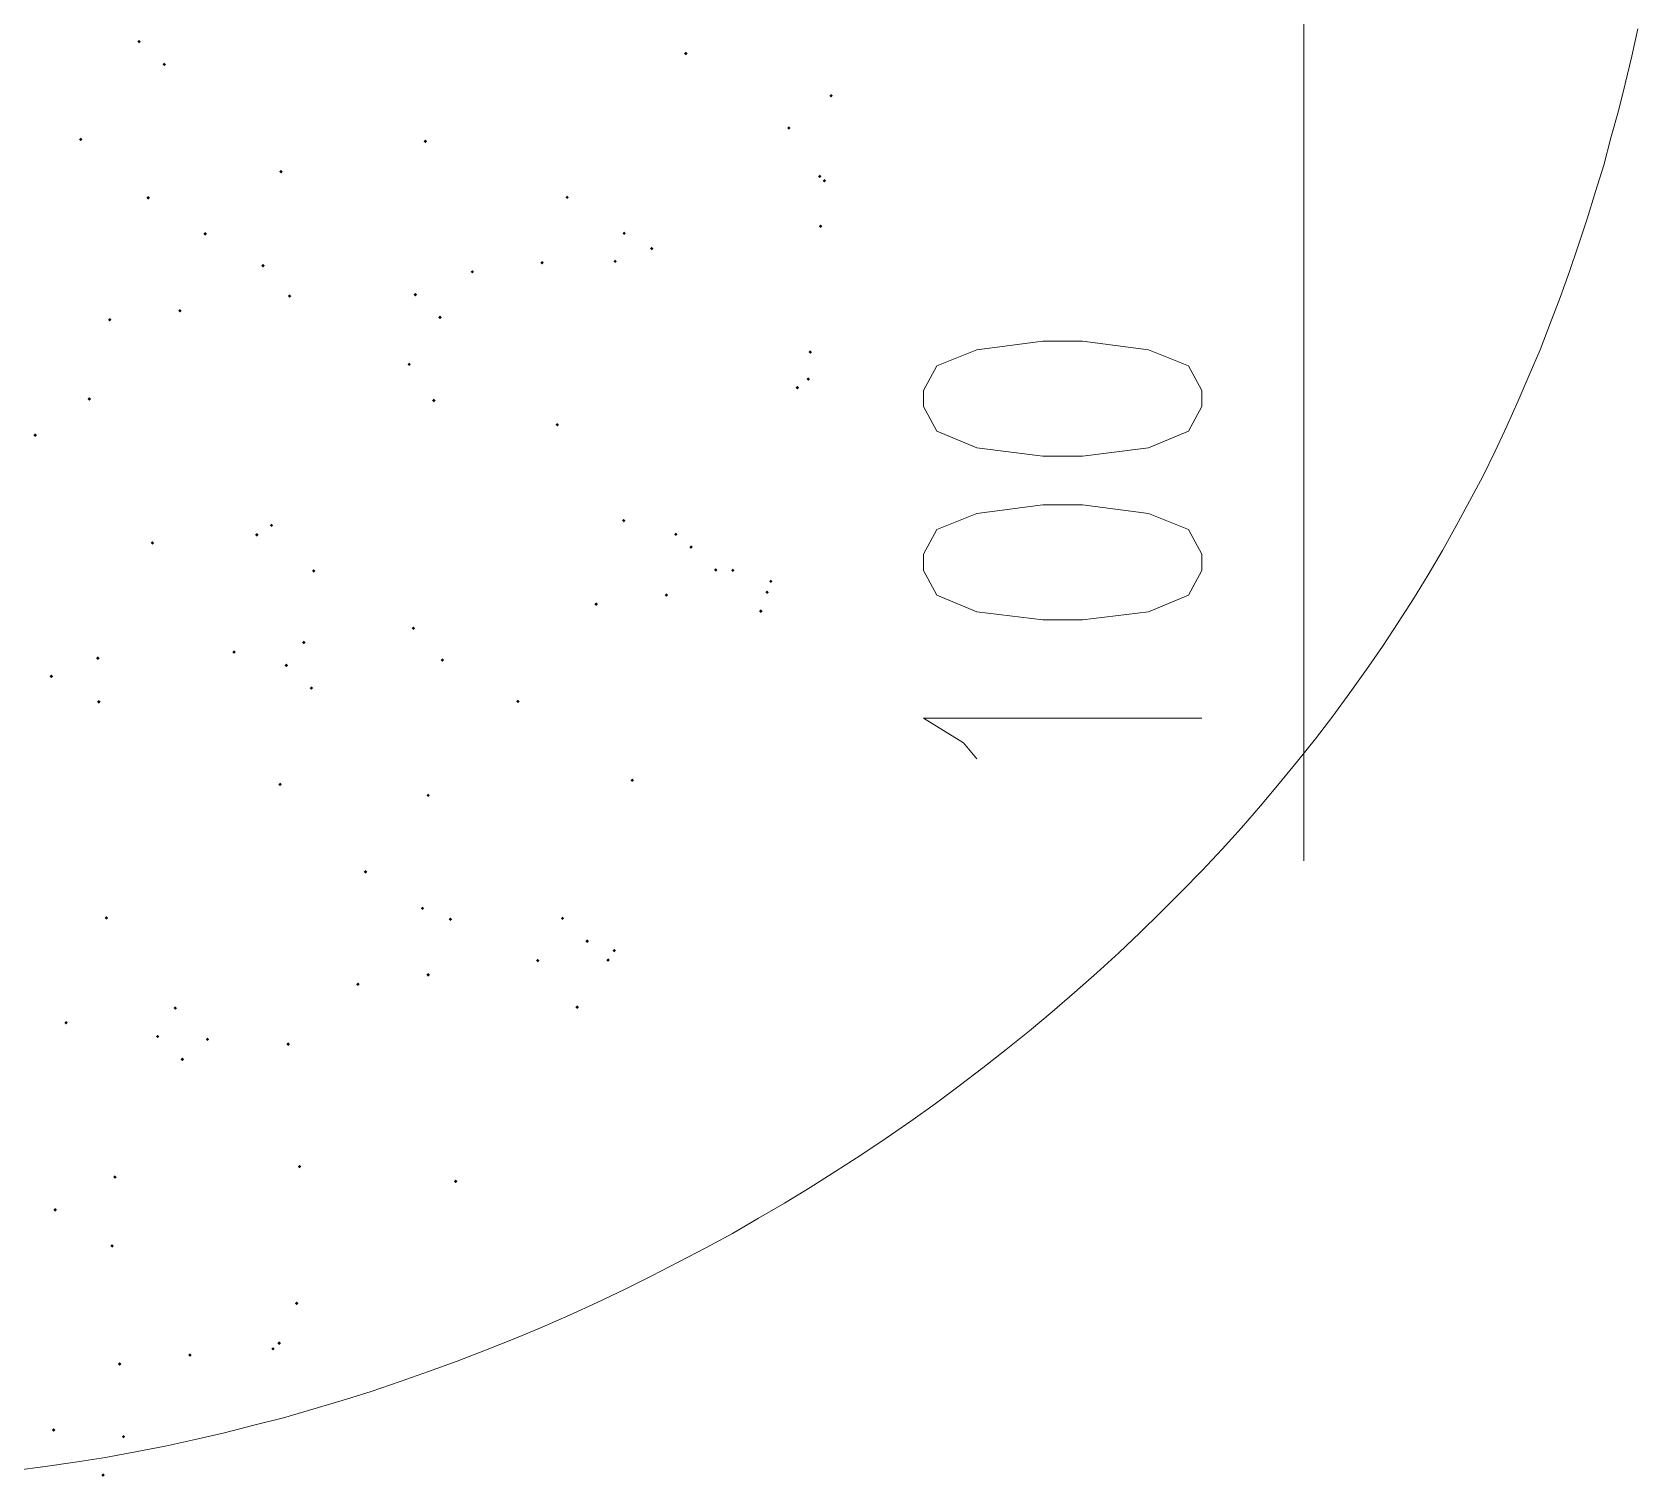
# Model space of a CAD drawing. Header units: millimetres. Extents: x 0 to 414, y 0 to 292.
# Drawn here: x 312.12 to 324.06, y 117.23 to 127.97 of the extents above; entities that cross this region are included whole.
import ezdxf

# ---------------------------------------------------------------- set-up
doc = ezdxf.new("R2010")
doc.units = ezdxf.units.MM

msp = doc.modelspace()

# ---------------------------------------------------------------- hatches: boundary and pattern name
h = msp.add_hatch(color=0)
h.dxf.hatch_style = 2
h.paths.add_polyline_path([(312.917417, 127.886531), (312.904364, 127.899583), (312.917417, 127.912636), (312.930469, 127.899583)])
h = msp.add_hatch(color=0)
h.dxf.hatch_style = 2
h.paths.add_polyline_path([(313.104389, 127.717197), (313.091336, 127.73025), (313.104389, 127.743303), (313.117442, 127.73025)])
h = msp.add_hatch(color=0)
h.dxf.hatch_style = 2
h.paths.add_polyline_path([(316.981417, 127.798336), (316.968364, 127.811389), (316.981417, 127.824442), (316.994469, 127.811389)])
h = msp.add_hatch(color=0)
h.dxf.hatch_style = 2
h.paths.add_polyline_path([(318.060917, 127.484364), (318.047864, 127.497417), (318.060917, 127.510469), (318.073969, 127.497417)])
h = msp.add_hatch(color=0)
h.dxf.hatch_style = 2
h.paths.add_polyline_path([(318.060917, 127.484364), (318.047864, 127.497417), (318.060917, 127.510469), (318.073969, 127.497417)])
h = msp.add_hatch(color=0)
h.dxf.hatch_style = 2
h.paths.add_polyline_path([(317.746944, 127.244475), (317.733892, 127.257528), (317.746944, 127.270581), (317.759997, 127.257528)])
h = msp.add_hatch(color=0)
h.dxf.hatch_style = 2
h.paths.add_polyline_path([(312.4835, 127.159808), (312.470447, 127.172861), (312.4835, 127.185914), (312.496553, 127.172861)])
h = msp.add_hatch(color=0)
h.dxf.hatch_style = 2
h.paths.add_polyline_path([(315.044667, 127.145697), (315.031614, 127.15875), (315.044667, 127.171803), (315.057719, 127.15875)])
h = msp.add_hatch(color=0)
h.dxf.hatch_style = 2
h.paths.add_polyline_path([(313.972222, 126.919919), (313.959169, 126.932972), (313.972222, 126.946025), (313.985275, 126.932972)])
h = msp.add_hatch(color=0)
h.dxf.hatch_style = 2
h.paths.add_polyline_path([(317.97625, 126.884642), (317.963197, 126.897694), (317.97625, 126.910747), (317.989303, 126.897694)])
h = msp.add_hatch(color=0)
h.dxf.hatch_style = 2
h.paths.add_polyline_path([(318.011528, 126.852892), (317.998475, 126.865944), (318.011528, 126.878997), (318.024581, 126.865944)])
h = msp.add_hatch(color=0)
h.dxf.hatch_style = 2
h.paths.add_polyline_path([(318.011528, 126.852892), (317.998475, 126.865944), (318.011528, 126.878997), (318.024581, 126.865944)])
h = msp.add_hatch(color=0)
h.dxf.hatch_style = 2
h.paths.add_polyline_path([(312.984444, 126.725892), (312.971392, 126.738944), (312.984444, 126.751997), (312.997497, 126.738944)])
h = msp.add_hatch(color=0)
h.dxf.hatch_style = 2
h.paths.add_polyline_path([(316.099472, 126.729419), (316.086419, 126.742472), (316.099472, 126.755525), (316.112525, 126.742472)])
h = msp.add_hatch(color=0)
h.dxf.hatch_style = 2
h.paths.add_polyline_path([(317.983306, 126.514225), (317.970253, 126.527278), (317.983306, 126.540331), (317.996358, 126.527278)])
h = msp.add_hatch(color=0)
h.dxf.hatch_style = 2
h.paths.add_polyline_path([(313.407778, 126.457781), (313.394725, 126.470833), (313.407778, 126.483886), (313.420831, 126.470833)])
h = msp.add_hatch(color=0)
h.dxf.hatch_style = 2
h.paths.add_polyline_path([(316.522806, 126.461308), (316.509753, 126.474361), (316.522806, 126.487414), (316.535858, 126.474361)])
h = msp.add_hatch(color=0)
h.dxf.hatch_style = 2
h.paths.add_polyline_path([(316.727417, 126.348419), (316.714364, 126.361472), (316.727417, 126.374525), (316.740469, 126.361472)])
h = msp.add_hatch(color=0)
h.dxf.hatch_style = 2
h.paths.add_polyline_path([(313.838167, 126.221419), (313.825114, 126.234472), (313.838167, 126.247525), (313.851219, 126.234472)])
h = msp.add_hatch(color=0)
h.dxf.hatch_style = 2
h.paths.add_polyline_path([(315.393917, 126.175558), (315.380864, 126.188611), (315.393917, 126.201664), (315.406969, 126.188611)])
h = msp.add_hatch(color=0)
h.dxf.hatch_style = 2
h.paths.add_polyline_path([(315.9125, 126.242586), (315.899447, 126.255639), (315.9125, 126.268692), (315.925553, 126.255639)])
h = msp.add_hatch(color=0)
h.dxf.hatch_style = 2
h.paths.add_polyline_path([(316.455778, 126.253169), (316.442725, 126.266222), (316.455778, 126.279275), (316.468831, 126.266222)])
h = msp.add_hatch(color=0)
h.dxf.hatch_style = 2
h.paths.add_polyline_path([(314.035722, 125.995642), (314.022669, 126.008694), (314.035722, 126.021747), (314.048775, 126.008694)])
h = msp.add_hatch(color=0)
h.dxf.hatch_style = 2
h.paths.add_polyline_path([(314.970583, 126.006225), (314.957531, 126.019278), (314.970583, 126.032331), (314.983636, 126.019278)])
h = msp.add_hatch(color=0)
h.dxf.hatch_style = 2
h.paths.add_polyline_path([(312.698694, 125.819253), (312.685642, 125.832306), (312.698694, 125.845358), (312.711747, 125.832306)])
h = msp.add_hatch(color=0)
h.dxf.hatch_style = 2
h.paths.add_polyline_path([(313.220806, 125.886281), (313.207753, 125.899333), (313.220806, 125.912386), (313.233858, 125.899333)])
h = msp.add_hatch(color=0)
h.dxf.hatch_style = 2
h.paths.add_polyline_path([(315.154028, 125.836892), (315.140975, 125.849944), (315.154028, 125.862997), (315.167081, 125.849944)])
h = msp.add_hatch(color=0)
h.dxf.hatch_style = 2
h.paths.add_polyline_path([(317.905694, 125.579364), (317.892642, 125.592417), (317.905694, 125.605469), (317.918747, 125.592417)])
h = msp.add_hatch(color=0)
h.dxf.hatch_style = 2
h.paths.add_polyline_path([(314.924722, 125.487642), (314.911669, 125.500694), (314.924722, 125.513747), (314.937775, 125.500694)])
h = msp.add_hatch(color=0)
h.dxf.hatch_style = 2
h.paths.add_polyline_path([(317.810444, 125.314781), (317.797392, 125.327833), (317.810444, 125.340886), (317.823497, 125.327833)])
h = msp.add_hatch(color=0)
h.dxf.hatch_style = 2
h.paths.add_polyline_path([(317.891583, 125.378281), (317.878531, 125.391333), (317.891583, 125.404386), (317.904636, 125.391333)])
h = msp.add_hatch(color=0)
h.dxf.hatch_style = 2
h.paths.add_polyline_path([(317.891583, 125.378281), (317.878531, 125.391333), (317.891583, 125.404386), (317.904636, 125.391333)])
h = msp.add_hatch(color=0)
h.dxf.hatch_style = 2
h.paths.add_polyline_path([(312.547, 125.230114), (312.533947, 125.243167), (312.547, 125.256219), (312.560053, 125.243167)])
h = msp.add_hatch(color=0)
h.dxf.hatch_style = 2
h.paths.add_polyline_path([(315.108167, 125.219531), (315.095114, 125.232583), (315.108167, 125.245636), (315.121219, 125.232583)])
h = msp.add_hatch(color=0)
h.dxf.hatch_style = 2
h.paths.add_polyline_path([(312.144833, 124.962003), (312.131781, 124.975056), (312.144833, 124.988108), (312.157886, 124.975056)])
h = msp.add_hatch(color=0)
h.dxf.hatch_style = 2
h.paths.add_polyline_path([(316.025389, 125.039614), (316.012336, 125.052667), (316.025389, 125.065719), (316.038442, 125.052667)])
h = msp.add_hatch(color=0)
h.dxf.hatch_style = 2
h.paths.add_polyline_path([(313.901667, 124.291725), (313.888614, 124.304778), (313.901667, 124.317831), (313.914719, 124.304778)])
h = msp.add_hatch(color=0)
h.dxf.hatch_style = 2
h.paths.add_polyline_path([(316.519278, 124.327003), (316.506225, 124.340056), (316.519278, 124.353108), (316.532331, 124.340056)])
h = msp.add_hatch(color=0)
h.dxf.hatch_style = 2
h.paths.add_polyline_path([(313.016194, 124.161197), (313.003142, 124.17425), (313.016194, 124.187303), (313.029247, 124.17425)])
h = msp.add_hatch(color=0)
h.dxf.hatch_style = 2
h.paths.add_polyline_path([(313.792306, 124.221169), (313.779253, 124.234222), (313.792306, 124.247275), (313.805358, 124.234222)])
h = msp.add_hatch(color=0)
h.dxf.hatch_style = 2
h.paths.add_polyline_path([(316.907333, 124.224697), (316.894281, 124.23775), (316.907333, 124.250803), (316.920386, 124.23775)])
h = msp.add_hatch(color=0)
h.dxf.hatch_style = 2
h.paths.add_polyline_path([(317.020222, 124.129447), (317.007169, 124.1425), (317.020222, 124.155553), (317.033275, 124.1425)])
h = msp.add_hatch(color=0)
h.dxf.hatch_style = 2
h.paths.add_polyline_path([(314.215639, 123.953058), (314.202586, 123.966111), (314.215639, 123.979164), (314.228692, 123.966111)])
h = msp.add_hatch(color=0)
h.dxf.hatch_style = 2
h.paths.add_polyline_path([(317.203667, 123.960114), (317.190614, 123.973167), (317.203667, 123.986219), (317.216719, 123.973167)])
h = msp.add_hatch(color=0)
h.dxf.hatch_style = 2
h.paths.add_polyline_path([(317.330667, 123.956586), (317.317614, 123.969639), (317.330667, 123.982692), (317.343719, 123.969639)])
h = msp.add_hatch(color=0)
h.dxf.hatch_style = 2
h.paths.add_polyline_path([(317.612889, 123.875447), (317.599836, 123.8885), (317.612889, 123.901553), (317.625942, 123.8885)])
h = msp.add_hatch(color=0)
h.dxf.hatch_style = 2
h.paths.add_polyline_path([(317.612889, 123.875447), (317.599836, 123.8885), (317.612889, 123.901553), (317.625942, 123.8885)])
h = msp.add_hatch(color=0)
h.dxf.hatch_style = 2
h.paths.add_polyline_path([(316.836778, 123.773142), (316.823725, 123.786194), (316.836778, 123.799247), (316.849831, 123.786194)])
h = msp.add_hatch(color=0)
h.dxf.hatch_style = 2
h.paths.add_polyline_path([(317.584667, 123.794308), (317.571614, 123.807361), (317.584667, 123.820414), (317.597719, 123.807361)])
h = msp.add_hatch(color=0)
h.dxf.hatch_style = 2
h.paths.add_polyline_path([(316.314667, 123.706114), (316.301614, 123.719167), (316.314667, 123.732219), (316.327719, 123.719167)])
h = msp.add_hatch(color=0)
h.dxf.hatch_style = 2
h.paths.add_polyline_path([(317.538806, 123.653197), (317.525753, 123.66625), (317.538806, 123.679303), (317.551858, 123.66625)])
h = msp.add_hatch(color=0)
h.dxf.hatch_style = 2
h.paths.add_polyline_path([(314.956472, 123.526197), (314.943419, 123.53925), (314.956472, 123.552303), (314.969525, 123.53925)])
h = msp.add_hatch(color=0)
h.dxf.hatch_style = 2
h.paths.add_polyline_path([(314.141556, 123.420364), (314.128503, 123.433417), (314.141556, 123.446469), (314.154608, 123.433417)])
h = msp.add_hatch(color=0)
h.dxf.hatch_style = 2
h.paths.add_polyline_path([(312.6105, 123.303947), (312.597447, 123.317), (312.6105, 123.330053), (312.623553, 123.317)])
h = msp.add_hatch(color=0)
h.dxf.hatch_style = 2
h.paths.add_polyline_path([(313.622972, 123.349808), (313.609919, 123.362861), (313.622972, 123.375914), (313.636025, 123.362861)])
h = msp.add_hatch(color=0)
h.dxf.hatch_style = 2
h.paths.add_polyline_path([(315.171667, 123.289836), (315.158614, 123.302889), (315.171667, 123.315942), (315.184719, 123.302889)])
h = msp.add_hatch(color=0)
h.dxf.hatch_style = 2
h.paths.add_polyline_path([(312.264778, 123.169892), (312.251725, 123.182944), (312.264778, 123.195997), (312.277831, 123.182944)])
h = msp.add_hatch(color=0)
h.dxf.hatch_style = 2
h.paths.add_polyline_path([(314.011028, 123.251031), (313.997975, 123.264083), (314.011028, 123.277136), (314.024081, 123.264083)])
h = msp.add_hatch(color=0)
h.dxf.hatch_style = 2
h.paths.add_polyline_path([(314.198, 123.081697), (314.184947, 123.09475), (314.198, 123.107803), (314.211053, 123.09475)])
h = msp.add_hatch(color=0)
h.dxf.hatch_style = 2
h.paths.add_polyline_path([(312.617556, 122.979392), (312.604503, 122.992444), (312.617556, 123.005497), (312.630608, 122.992444)])
h = msp.add_hatch(color=0)
h.dxf.hatch_style = 2
h.paths.add_polyline_path([(315.732583, 122.982919), (315.719531, 122.995972), (315.732583, 123.009025), (315.745636, 122.995972)])
h = msp.add_hatch(color=0)
h.dxf.hatch_style = 2
h.paths.add_polyline_path([(313.965167, 122.365558), (313.952114, 122.378611), (313.965167, 122.391664), (313.978219, 122.378611)])
h = msp.add_hatch(color=0)
h.dxf.hatch_style = 2
h.paths.add_polyline_path([(316.582778, 122.397308), (316.569725, 122.410361), (316.582778, 122.423414), (316.595831, 122.410361)])
h = msp.add_hatch(color=0)
h.dxf.hatch_style = 2
h.paths.add_polyline_path([(315.065833, 122.284419), (315.052781, 122.297472), (315.065833, 122.310525), (315.078886, 122.297472)])
h = msp.add_hatch(color=0)
h.dxf.hatch_style = 2
h.paths.add_polyline_path([(314.600167, 121.716447), (314.587114, 121.7295), (314.600167, 121.742553), (314.613219, 121.7295)])
h = msp.add_hatch(color=0)
h.dxf.hatch_style = 2
h.paths.add_polyline_path([(312.674, 121.374253), (312.660947, 121.387306), (312.674, 121.400358), (312.687053, 121.387306)])
h = msp.add_hatch(color=0)
h.dxf.hatch_style = 2
h.paths.add_polyline_path([(315.0235, 121.444808), (315.010447, 121.457861), (315.0235, 121.470914), (315.036553, 121.457861)])
h = msp.add_hatch(color=0)
h.dxf.hatch_style = 2
h.paths.add_polyline_path([(316.064194, 121.370725), (316.051142, 121.383778), (316.064194, 121.396831), (316.077247, 121.383778)])
h = msp.add_hatch(color=0)
h.dxf.hatch_style = 2
h.paths.add_polyline_path([(315.231639, 121.363669), (315.218586, 121.376722), (315.231639, 121.389775), (315.244692, 121.376722)])
h = msp.add_hatch(color=0)
h.dxf.hatch_style = 2
h.paths.add_polyline_path([(316.247639, 121.201392), (316.234586, 121.214444), (316.247639, 121.227497), (316.260692, 121.214444)])
h = msp.add_hatch(color=0)
h.dxf.hatch_style = 2
h.paths.add_polyline_path([(316.448722, 121.130836), (316.435669, 121.143889), (316.448722, 121.156942), (316.461775, 121.143889)])
h = msp.add_hatch(color=0)
h.dxf.hatch_style = 2
h.paths.add_polyline_path([(315.88075, 121.056753), (315.867697, 121.069806), (315.88075, 121.082858), (315.893803, 121.069806)])
h = msp.add_hatch(color=0)
h.dxf.hatch_style = 2
h.paths.add_polyline_path([(316.402861, 121.060281), (316.389808, 121.073333), (316.402861, 121.086386), (316.415914, 121.073333)])
h = msp.add_hatch(color=0)
h.dxf.hatch_style = 2
h.paths.add_polyline_path([(315.065833, 120.950919), (315.052781, 120.963972), (315.065833, 120.977025), (315.078886, 120.963972)])
h = msp.add_hatch(color=0)
h.dxf.hatch_style = 2
h.paths.add_polyline_path([(314.543722, 120.880364), (314.530669, 120.893417), (314.543722, 120.906469), (314.556775, 120.893417)])
h = msp.add_hatch(color=0)
h.dxf.hatch_style = 2
h.paths.add_polyline_path([(313.185528, 120.703975), (313.172475, 120.717028), (313.185528, 120.730081), (313.198581, 120.717028)])
h = msp.add_hatch(color=0)
h.dxf.hatch_style = 2
h.paths.add_polyline_path([(316.173556, 120.711031), (316.160503, 120.724083), (316.173556, 120.737136), (316.186608, 120.724083)])
h = msp.add_hatch(color=0)
h.dxf.hatch_style = 2
h.paths.add_polyline_path([(312.374139, 120.594614), (312.361086, 120.607667), (312.374139, 120.620719), (312.387192, 120.607667)])
h = msp.add_hatch(color=0)
h.dxf.hatch_style = 2
h.paths.add_polyline_path([(313.055, 120.492308), (313.041947, 120.505361), (313.055, 120.518414), (313.068053, 120.505361)])
h = msp.add_hatch(color=0)
h.dxf.hatch_style = 2
h.paths.add_polyline_path([(313.425417, 120.471142), (313.412364, 120.484194), (313.425417, 120.497247), (313.438469, 120.484194)])
h = msp.add_hatch(color=0)
h.dxf.hatch_style = 2
h.paths.add_polyline_path([(314.025139, 120.435864), (314.012086, 120.448917), (314.025139, 120.461969), (314.038192, 120.448917)])
h = msp.add_hatch(color=0)
h.dxf.hatch_style = 2
h.paths.add_polyline_path([(313.238444, 120.322975), (313.225392, 120.336028), (313.238444, 120.349081), (313.251497, 120.336028)])
h = msp.add_hatch(color=0)
h.dxf.hatch_style = 2
h.paths.add_polyline_path([(314.109806, 119.525697), (314.096753, 119.53875), (314.109806, 119.551803), (314.122858, 119.53875)])
h = msp.add_hatch(color=0)
h.dxf.hatch_style = 2
h.paths.add_polyline_path([(312.7375, 119.448086), (312.724447, 119.461139), (312.7375, 119.474192), (312.750553, 119.461139)])
h = msp.add_hatch(color=0)
h.dxf.hatch_style = 2
h.paths.add_polyline_path([(315.270444, 119.416336), (315.257392, 119.429389), (315.270444, 119.442442), (315.283497, 119.429389)])
h = msp.add_hatch(color=0)
h.dxf.hatch_style = 2
h.paths.add_polyline_path([(315.270444, 119.416336), (315.257392, 119.429389), (315.270444, 119.442442), (315.283497, 119.429389)])
h = msp.add_hatch(color=0)
h.dxf.hatch_style = 2
h.paths.add_polyline_path([(312.293, 119.204669), (312.279947, 119.217722), (312.293, 119.230775), (312.306053, 119.217722)])
h = msp.add_hatch(color=0)
h.dxf.hatch_style = 2
h.paths.add_polyline_path([(312.716333, 118.936558), (312.703281, 118.949611), (312.716333, 118.962664), (312.729386, 118.949611)])
h = msp.add_hatch(color=0)
h.dxf.hatch_style = 2
h.paths.add_polyline_path([(314.088639, 118.509697), (314.075586, 118.52275), (314.088639, 118.535803), (314.101692, 118.52275)])
h = msp.add_hatch(color=0)
h.dxf.hatch_style = 2
h.paths.add_polyline_path([(313.91225, 118.171031), (313.899197, 118.184083), (313.91225, 118.197136), (313.925303, 118.184083)])
h = msp.add_hatch(color=0)
h.dxf.hatch_style = 2
h.paths.add_polyline_path([(313.958111, 118.213364), (313.945058, 118.226417), (313.958111, 118.239469), (313.971164, 118.226417)])
h = msp.add_hatch(color=0)
h.dxf.hatch_style = 2
h.paths.add_polyline_path([(313.958111, 118.213364), (313.945058, 118.226417), (313.958111, 118.239469), (313.971164, 118.226417)])
h = msp.add_hatch(color=0)
h.dxf.hatch_style = 2
h.paths.add_polyline_path([(312.772778, 118.058142), (312.759725, 118.071194), (312.772778, 118.084247), (312.785831, 118.071194)])
h = msp.add_hatch(color=0)
h.dxf.hatch_style = 2
h.paths.add_polyline_path([(313.294889, 118.125169), (313.281836, 118.138222), (313.294889, 118.151275), (313.307942, 118.138222)])
h = msp.add_hatch(color=0)
h.dxf.hatch_style = 2
h.paths.add_polyline_path([(312.282417, 117.567781), (312.269364, 117.580833), (312.282417, 117.593886), (312.295469, 117.580833)])
h = msp.add_hatch(color=0)
h.dxf.hatch_style = 2
h.paths.add_polyline_path([(312.801, 117.518392), (312.787947, 117.531444), (312.801, 117.544497), (312.814053, 117.531444)])
h = msp.add_hatch(color=0)
h.dxf.hatch_style = 2
h.paths.add_polyline_path([(312.649306, 117.232642), (312.636253, 117.245694), (312.649306, 117.258747), (312.662358, 117.245694)])

# ---------------------------------------------------------------- linework, layer by layer
at = {"color": 0, "lineweight": 0}
for points in [[(321.574583, 128.499306), (321.574583, 121.810639)], [(311.993139, 117.280972), (312.218917, 117.309194), (312.441167, 117.340944), (312.666944, 117.376222), (312.889194, 117.418556), (313.111444, 117.460889), (313.333694, 117.510278), (313.552417, 117.559667), (313.771139, 117.616111), (313.989861, 117.672556), (314.208583, 117.736056), (314.427306, 117.799556), (314.6425, 117.866583), (314.857694, 117.940667), (315.069361, 118.01475), (315.281028, 118.092361), (315.492694, 118.1735), (315.704361, 118.258167), (315.9125, 118.346361), (316.117111, 118.434556), (316.321722, 118.529806), (316.526333, 118.625056), (316.727417, 118.727361), (316.9285, 118.829667), (317.129583, 118.9355), (317.327139, 119.041333), (317.521167, 119.154222), (317.715194, 119.267111), (317.905694, 119.383528), (318.096194, 119.503472), (318.283167, 119.623417), (318.470139, 119.750417), (318.653583, 119.877417), (318.8335, 120.004417), (319.013417, 120.138472), (319.189806, 120.272528), (319.362667, 120.410111), (319.535528, 120.547694), (319.704861, 120.688806), (319.870667, 120.833444), (320.036472, 120.978083), (320.19875, 121.12625), (320.3575, 121.277944), (320.512722, 121.429639), (320.667944, 121.584861), (320.819639, 121.740083), (320.967806, 121.898833), (321.112444, 122.057583), (321.253556, 122.219861), (321.391139, 122.385667), (321.528722, 122.551472), (321.662778, 122.717278), (321.789778, 122.886611), (321.916778, 123.059472), (322.04025, 123.232333), (322.160194, 123.405194), (322.276611, 123.581583), (322.3895, 123.757972), (322.498861, 123.937889), (322.604694, 124.117806), (322.707, 124.30125), (322.805778, 124.484694), (322.904556, 124.668139), (322.996278, 124.855111), (323.084472, 125.042083), (323.169139, 125.229056), (323.250278, 125.419556), (323.331417, 125.610056), (323.4055, 125.804083), (323.479583, 125.998111), (323.550139, 126.192139), (323.617167, 126.389694), (323.680667, 126.583722), (323.744167, 126.784806), (323.804139, 126.982361), (323.857056, 127.183444), (323.9135, 127.384528), (323.962889, 127.585611), (324.012278, 127.790222), (324.058139, 127.994833)], [(319.143944, 122.569111), (319.045167, 122.689056), (318.748833, 122.8725), (320.816111, 122.8725)]]:
    msp.add_lwpolyline(points, dxfattribs=at)
for points in [[(318.748833, 125.186722), (318.847611, 125.003278), (319.143944, 124.879806), (319.634306, 124.819833), (319.930639, 124.819833), (320.421, 124.879806), (320.717333, 125.003278), (320.816111, 125.186722), (320.816111, 125.306667), (320.717333, 125.490111), (320.421, 125.610056), (319.930639, 125.673556), (319.634306, 125.673556), (319.143944, 125.610056), (318.847611, 125.490111), (318.748833, 125.306667)], [(318.748833, 123.969639), (318.847611, 123.786194), (319.143944, 123.662722), (319.634306, 123.60275), (319.930639, 123.60275), (320.421, 123.662722), (320.717333, 123.786194), (320.816111, 123.969639), (320.816111, 124.089583), (320.717333, 124.273028), (320.421, 124.392972), (319.930639, 124.456472), (319.634306, 124.456472), (319.143944, 124.392972), (318.847611, 124.273028), (318.748833, 124.089583)]]:
    msp.add_lwpolyline(points, close=True, dxfattribs=at)

doc.saveas('drawing.dxf')
